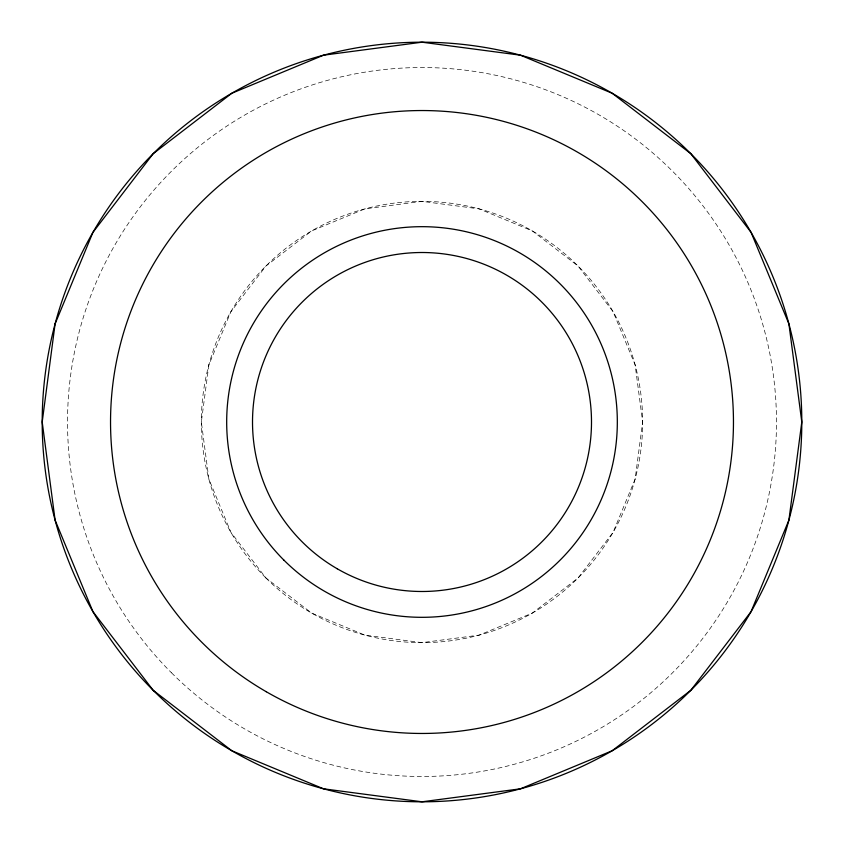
<?xml version="1.0" encoding="UTF-8"?>
<svg xmlns="http://www.w3.org/2000/svg" width="844" height="844" viewBox="0 0 844 844"><rect width="100%" height="100%" fill="white"/><g stroke="black" fill="none" stroke-linecap="round" stroke-linejoin="round"><path stroke-width="0.63" stroke-dasharray="4.22 3.17" d="M208.869 364.893L201.347 422L208.869 479.107L230.908 532.321L265.976 578.024L311.679 613.092L364.893 635.131L422 642.653L479.107 635.131L532.321 613.092L578.024 578.024L613.092 532.321L635.131 479.107L642.653 422L635.131 364.893L613.092 311.679L578.024 265.976L532.321 230.908L479.107 208.869L422 201.347L364.893 208.869L311.679 230.908L265.976 265.976L230.908 311.679L208.869 364.893M171.469 672.774A354.469 354.469 0 0 0 764.442 513.585A354.469 354.469 0 0 0 330.099 79.652A354.469 354.469 0 0 0 171.469 672.774M265.976 578.024A220.653 220.653 0 0 0 635.131 479.107A220.653 220.653 0 0 0 364.893 208.869A220.653 220.653 0 0 0 265.976 578.024"/><path stroke-width="1.27" d="M55.092 323.874L42.2 422L55.092 520.126L92.924 611.626L153.186 690.308L231.836 750.759L323.526 788.813L422 801.8L520.474 788.813L612.164 750.759L690.814 690.308L751.076 611.626L788.908 520.126L801.8 422L788.908 323.874L751.076 232.374L690.814 153.692L612.164 93.241L520.474 55.187L422 42.2L323.526 55.187L231.836 93.241L153.186 153.692L92.924 232.374L55.092 323.874M283.89 560.11A195.323 195.323 0 0 0 610.666 472.556A195.323 195.323 0 0 0 371.444 233.334A195.323 195.323 0 0 0 283.89 560.11M266.271 691.732A311.457 311.457 0 0 0 733.457 422A311.457 311.457 0 0 0 266.271 152.268A311.457 311.457 0 0 0 266.271 691.732M337.252 568.782A169.496 169.496 0 0 0 591.496 422A169.496 169.496 0 0 0 337.252 275.218A169.496 169.496 0 0 0 337.252 568.782M153.566 690.687A379.8 379.8 0 0 0 788.908 520.126A379.8 379.8 0 0 0 323.526 55.187A379.8 379.8 0 0 0 153.566 690.687"/></g></svg>
